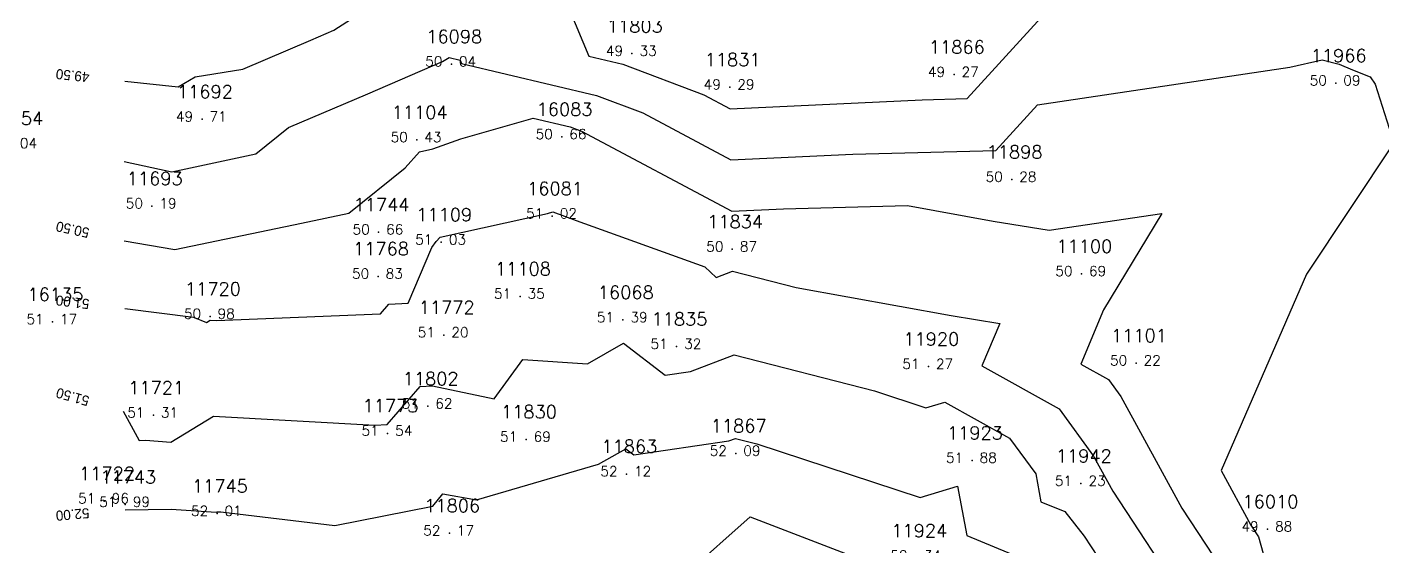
# Model space of a CAD drawing. Header units: millimetres. Extents: x 1412565 to 1412813, y 4931476 to 4931699.
# Drawn here: x 1412627.09 to 1412654.12, y 4931631.06 to 4931641.42 of the extents above; entities that cross this region are included whole.
import ezdxf
from ezdxf.enums import TextEntityAlignment as Align

# ---------------------------------------------------------------- set-up
doc = ezdxf.new("R2010")
doc.units = ezdxf.units.MM
for name, color, linetype in [('CIVIL', 50, 'Continuous'), ('CIVIL-DRAW', 80, 'Continuous'), ('CIVIL-NONAME', 130, 'Continuous'), ('CIVIL-TEXT', 240, 'Continuous'), ('CIVIL-Z', 50, 'Continuous'), ('Tcontours0', 7, 'Continuous'), ('Tcontours1', 7, 'Continuous'), ('Tcontours2', 7, 'Continuous')]:
    doc.layers.add(name, color=color, linetype=linetype)
doc.styles.add('CIVILCADMAIN', font='TXT.SHX')
doc.styles.add('MAVAT_HebTXT', font='hebtxt.shx')
doc.styles.get("Standard").update_dxf_attribs({"font": 'arial.ttf'})

# ---------------------------------------------------------------- blocks, each defined once
blk = doc.blocks.new('CIVIL-ZZ')
at = {"layer": 'CIVIL-DRAW'}
blk.add_point((0, 0), dxfattribs=at)
at = {"layer": 'CIVIL-NONAME'}
blk.add_attdef('NAME', text='', height=1.8, dxfattribs=at).set_placement((0, 2.1), align=Align.CENTER)
at = {"layer": 'CIVIL-TEXT', "flags": 8}
blk.add_attdef('TEXT', text='', height=2, dxfattribs=at).set_placement((0.2, -3.3), align=Align.CENTER)
at = {"layer": 'CIVIL-Z'}
blk.add_attdef('Z1', text='', height=1.6, dxfattribs=at).set_placement((-0.75, -0.225), align=Align.RIGHT)
blk.add_attdef('Z2', (0.75, -0.225), '', height=1.6, dxfattribs=at)

msp = doc.modelspace()

# ---------------------------------------------------------------- linework, layer by layer
at = {"layer": 'Tcontours0', "elevation": 50}
msp.add_lwpolyline([(1412629.027, 4931638.737), (1412629.976, 4931638.535), (1412631.655, 4931638.893), (1412632.304, 4931639.415), (1412633.884, 4931640.09), (1412635.376, 4931640.73), (1412635.505, 4931640.813), (1412635.724, 4931640.761), (1412635.753, 4931640.692), (1412638.445, 4931640.054), (1412639.364, 4931639.707), (1412641.122, 4931638.769), (1412643.553, 4931638.882), (1412646.401, 4931638.959), (1412647.232, 4931639.868), (1412652.266, 4931640.618), (1412652.907, 4931640.766), (1412653.246, 4931640.677), (1412653.51, 4931640.564), (1412653.867, 4931640.428), (1412653.966, 4931640.283), (1412654.338, 4931639.113), (1412652.597, 4931636.49), (1412650.895, 4931632.578), (1412651.489, 4931631.491), (1412651.642, 4931631.258), (1412652.97, 4931626.506)], dxfattribs=at)
at = {"layer": 'Tcontours1'}
for points, elevation in [([(1412629.042, 4931635.806), (1412630.409, 4931635.638), (1412630.672, 4931635.531), (1412630.743, 4931635.574), (1412630.866, 4931635.567), (1412634.135, 4931635.701), (1412634.303, 4931635.893), (1412634.692, 4931635.912), (1412635.161, 4931637.028), (1412635.249, 4931637.146), (1412635.326, 4931637.232), (1412637.468, 4931637.702), (1412637.571, 4931637.738), (1412638.039, 4931637.562), (1412640.605, 4931636.637), (1412640.829, 4931636.43), (1412641.157, 4931636.556), (1412642.421, 4931636.229), (1412645.513, 4931635.667), (1412646.48, 4931635.511), (1412646.125, 4931634.668), (1412647.663, 4931633.808), (1412648.35, 4931632.867), (1412648.734, 4931632.165), (1412650.161, 4931629.99)], 51), ([(1412629.046, 4931631.795), (1412629.965, 4931631.81), (1412630.862, 4931631.748), (1412630.879, 4931631.758), (1412630.952, 4931631.754), (1412633.225, 4931631.485), (1412635.178, 4931631.867), (1412635.377, 4931632.112), (1412636.052, 4931631.992), (1412638.482, 4931632.703), (1412639.028, 4931633.015), (1412639.19, 4931632.891), (1412641.082, 4931633.169), (1412641.215, 4931633.22), (1412641.641, 4931633.11), (1412644.896, 4931632.044), (1412645.64, 4931632.271), (1412645.825, 4931631.286), (1412647.186, 4931630.722)], 52)]:
    msp.add_lwpolyline(points, dxfattribs=dict(at, elevation=elevation))
at = {"layer": 'Tcontours2'}
for points, elevation in [([(1412629.044, 4931640.339), (1412630.106, 4931640.225), (1412630.445, 4931640.429), (1412631.396, 4931640.581), (1412632.749, 4931641.159), (1412633.205, 4931641.355), (1412634.947, 4931642.48)], 49.5), ([(1412637.896, 4931641.777), (1412638.288, 4931640.84), (1412638.971, 4931640.678), (1412640.586, 4931640.068), (1412641.107, 4931639.791), (1412644.935, 4931639.97), (1412645.832, 4931639.994), (1412647.373, 4931641.679)], 49.5), ([(1412629.026, 4931637.157), (1412630.035, 4931636.987), (1412632.561, 4931637.507), (1412633.507, 4931637.709), (1412634.629, 4931638.61), (1412634.917, 4931638.932), (1412635.18, 4931638.99), (1412635.74, 4931639.188), (1412637.182, 4931639.604), (1412637.918, 4931639.43), (1412638.141, 4931639.346), (1412641.138, 4931637.746), (1412642.172, 4931637.795), (1412644.643, 4931637.862), (1412646.351, 4931637.551), (1412647.466, 4931637.371), (1412649.715, 4931637.703), (1412648.551, 4931635.78), (1412648.096, 4931634.701), (1412648.648, 4931634.393), (1412648.895, 4931634.055), (1412650.112, 4931631.828), (1412650.902, 4931630.624)], 50.5), ([(1412629.011, 4931633.762), (1412629.324, 4931633.18), (1412629.454, 4931633.183), (1412629.955, 4931633.148), (1412630.811, 4931633.666), (1412634.027, 4931633.486), (1412634.269, 4931633.496), (1412634.93, 4931634.253), (1412635.171, 4931634.266), (1412636.404, 4931634.007), (1412636.973, 4931634.793), (1412638.262, 4931634.707), (1412638.981, 4931635.117), (1412639.815, 4931634.478), (1412640.316, 4931634.552), (1412641.186, 4931634.888), (1412643.983, 4931634.165), (1412645.008, 4931633.829), (1412645.388, 4931633.945), (1412646.679, 4931633.224), (1412647.199, 4931632.511), (1412647.302, 4931631.958), (1412647.779, 4931631.76), (1412648.165, 4931631.27), (1412649.421, 4931629.356)], 51.5), ([(1412629.046, 4931629.775), (1412632.091, 4931629.511), (1412632.216, 4931629.584), (1412635.039, 4931630.508), (1412635.652, 4931630.722), (1412639.272, 4931630.332), (1412639.91, 4931630.492), (1412640.238, 4931630.528), (1412641.504, 4931631.654), (1412644.441, 4931630.524), (1412645.271, 4931630.232), (1412646.592, 4931629.685), (1412647.377, 4931628.686), (1412648.097, 4931627.857), (1412648.888, 4931624.375), (1412649.919, 4931622.753), (1412651.777, 4931620.471), (1412652.565, 4931619.775), (1412653.187, 4931618.858), (1412654.475, 4931617.106), (1412655.348, 4931614.918), (1412655.362, 4931614.423), (1412655.54, 4931614.057)], 52.5)]:
    msp.add_lwpolyline(points, dxfattribs=dict(at, elevation=elevation))

# ---------------------------------------------------------------- block references
at = {"layer": 'CIVIL'}
ref = msp.add_blockref('CIVIL-ZZ', (1412639.15, 4931640.89, 49.33), dxfattribs=dict(at, xscale=0.2, yscale=0.2))
ref.add_attrib('Z2', '33', (1412639.3, 4931640.845), dxfattribs={"layer": 'CIVIL-Z', "height": 0.2, "style": 'CIVILCADMAIN'})
ref.add_attrib('Z1', '49', (1412638.63, 4931640.845), dxfattribs={"layer": 'CIVIL-Z', "height": 0.2, "style": 'CIVILCADMAIN'})
ref.add_attrib('NAME', '11803', (1412638.65, 4931641.31), dxfattribs={"layer": 'CIVIL-NONAME', "height": 0.26, "style": 'CIVILCADMAIN'})
ref = msp.add_blockref('CIVIL-ZZ', (1412635.55, 4931640.68, 50.04), dxfattribs=dict(at, xscale=0.2, yscale=0.2))
ref.add_attrib('Z2', '04', (1412635.7, 4931640.635), dxfattribs={"layer": 'CIVIL-Z', "height": 0.2, "style": 'CIVILCADMAIN'})
ref.add_attrib('Z1', '50', (1412635.03, 4931640.635), dxfattribs={"layer": 'CIVIL-Z', "height": 0.2, "style": 'CIVILCADMAIN'})
ref.add_attrib('NAME', '16098', (1412635.05, 4931641.1), dxfattribs={"layer": 'CIVIL-NONAME', "height": 0.26, "style": 'CIVILCADMAIN'})
ref = msp.add_blockref('CIVIL-ZZ', (1412645.57, 4931640.47, 49.27), dxfattribs=dict(at, xscale=0.2, yscale=0.2))
ref.add_attrib('Z2', '27', (1412645.72, 4931640.425), dxfattribs={"layer": 'CIVIL-Z', "height": 0.2, "style": 'CIVILCADMAIN'})
ref.add_attrib('Z1', '49', (1412645.05, 4931640.425), dxfattribs={"layer": 'CIVIL-Z', "height": 0.2, "style": 'CIVILCADMAIN'})
ref.add_attrib('NAME', '11866', (1412645.07, 4931640.89), dxfattribs={"layer": 'CIVIL-NONAME', "height": 0.26, "style": 'CIVILCADMAIN'})
ref = msp.add_blockref('CIVIL-ZZ', (1412641.1, 4931640.22, 49.29), dxfattribs=dict(at, xscale=0.2, yscale=0.2))
ref.add_attrib('Z2', '29', (1412641.25, 4931640.175), dxfattribs={"layer": 'CIVIL-Z', "height": 0.2, "style": 'CIVILCADMAIN'})
ref.add_attrib('Z1', '49', (1412640.58, 4931640.175), dxfattribs={"layer": 'CIVIL-Z', "height": 0.2, "style": 'CIVILCADMAIN'})
ref.add_attrib('NAME', '11831', (1412640.6, 4931640.64), dxfattribs={"layer": 'CIVIL-NONAME', "height": 0.26, "style": 'CIVILCADMAIN'})
ref = msp.add_blockref('CIVIL-ZZ', (1412653.18, 4931640.3, 50.09), dxfattribs=dict(at, xscale=0.2, yscale=0.2))
ref.add_attrib('Z2', '09', (1412653.33, 4931640.255), dxfattribs={"layer": 'CIVIL-Z', "height": 0.2, "style": 'CIVILCADMAIN'})
ref.add_attrib('Z1', '50', (1412652.66, 4931640.255), dxfattribs={"layer": 'CIVIL-Z', "height": 0.2, "style": 'CIVILCADMAIN'})
ref.add_attrib('NAME', '11966', (1412652.68, 4931640.72), dxfattribs={"layer": 'CIVIL-NONAME', "height": 0.26, "style": 'CIVILCADMAIN'})
ref = msp.add_blockref('CIVIL-ZZ', (1412630.58, 4931639.58, 49.71), dxfattribs=dict(at, xscale=0.2, yscale=0.2))
ref.add_attrib('Z2', '71', (1412630.73, 4931639.535), dxfattribs={"layer": 'CIVIL-Z', "height": 0.2, "style": 'CIVILCADMAIN'})
ref.add_attrib('Z1', '49', (1412630.06, 4931639.535), dxfattribs={"layer": 'CIVIL-Z', "height": 0.2, "style": 'CIVILCADMAIN'})
ref.add_attrib('NAME', '11692', (1412630.08, 4931640), dxfattribs={"layer": 'CIVIL-NONAME', "height": 0.26, "style": 'CIVILCADMAIN'})
ref = msp.add_blockref('CIVIL-ZZ', (1412626.8, 4931639.05, 50.04), dxfattribs=dict(at, xscale=0.2, yscale=0.2))
ref.add_attrib('Z2', '04', (1412626.95, 4931639.005), dxfattribs={"layer": 'CIVIL-Z', "height": 0.2, "style": 'CIVILCADMAIN'})
ref.add_attrib('Z1', '50', (1412626.28, 4931639.005), dxfattribs={"layer": 'CIVIL-Z', "height": 0.2, "style": 'CIVILCADMAIN'})
ref.add_attrib('NAME', '16154', (1412626.3, 4931639.47), dxfattribs={"layer": 'CIVIL-NONAME', "height": 0.26, "style": 'CIVILCADMAIN'})
ref = msp.add_blockref('CIVIL-ZZ', (1412634.86, 4931639.17, 50.43), dxfattribs=dict(at, xscale=0.2, yscale=0.2))
ref.add_attrib('Z2', '43', (1412635.01, 4931639.125), dxfattribs={"layer": 'CIVIL-Z', "height": 0.2, "style": 'CIVILCADMAIN'})
ref.add_attrib('Z1', '50', (1412634.34, 4931639.125), dxfattribs={"layer": 'CIVIL-Z', "height": 0.2, "style": 'CIVILCADMAIN'})
ref.add_attrib('NAME', '11104', (1412634.36, 4931639.59), dxfattribs={"layer": 'CIVIL-NONAME', "height": 0.26, "style": 'CIVILCADMAIN'})
ref = msp.add_blockref('CIVIL-ZZ', (1412637.75, 4931639.23, 50.66), dxfattribs=dict(at, xscale=0.2, yscale=0.2))
ref.add_attrib('Z2', '66', (1412637.9, 4931639.185), dxfattribs={"layer": 'CIVIL-Z', "height": 0.2, "style": 'CIVILCADMAIN'})
ref.add_attrib('Z1', '50', (1412637.23, 4931639.185), dxfattribs={"layer": 'CIVIL-Z', "height": 0.2, "style": 'CIVILCADMAIN'})
ref.add_attrib('NAME', '16083', (1412637.25, 4931639.65), dxfattribs={"layer": 'CIVIL-NONAME', "height": 0.26, "style": 'CIVILCADMAIN'})
ref = msp.add_blockref('CIVIL-ZZ', (1412646.72, 4931638.38, 50.28), dxfattribs=dict(at, xscale=0.2, yscale=0.2))
ref.add_attrib('Z2', '28', (1412646.87, 4931638.335), dxfattribs={"layer": 'CIVIL-Z', "height": 0.2, "style": 'CIVILCADMAIN'})
ref.add_attrib('Z1', '50', (1412646.2, 4931638.335), dxfattribs={"layer": 'CIVIL-Z', "height": 0.2, "style": 'CIVILCADMAIN'})
ref.add_attrib('NAME', '11898', (1412646.22, 4931638.8), dxfattribs={"layer": 'CIVIL-NONAME', "height": 0.26, "style": 'CIVILCADMAIN'})
ref = msp.add_blockref('CIVIL-ZZ', (1412629.58, 4931637.85, 50.19), dxfattribs=dict(at, xscale=0.2, yscale=0.2))
ref.add_attrib('Z2', '19', (1412629.73, 4931637.805), dxfattribs={"layer": 'CIVIL-Z', "height": 0.2, "style": 'CIVILCADMAIN'})
ref.add_attrib('Z1', '50', (1412629.06, 4931637.805), dxfattribs={"layer": 'CIVIL-Z', "height": 0.2, "style": 'CIVILCADMAIN'})
ref.add_attrib('NAME', '11693', (1412629.08, 4931638.27), dxfattribs={"layer": 'CIVIL-NONAME', "height": 0.26, "style": 'CIVILCADMAIN'})
ref = msp.add_blockref('CIVIL-ZZ', (1412637.56, 4931637.65, 51.02), dxfattribs=dict(at, xscale=0.2, yscale=0.2))
ref.add_attrib('Z2', '02', (1412637.71, 4931637.605), dxfattribs={"layer": 'CIVIL-Z', "height": 0.2, "style": 'CIVILCADMAIN'})
ref.add_attrib('Z1', '51', (1412637.04, 4931637.605), dxfattribs={"layer": 'CIVIL-Z', "height": 0.2, "style": 'CIVILCADMAIN'})
ref.add_attrib('NAME', '16081', (1412637.06, 4931638.07), dxfattribs={"layer": 'CIVIL-NONAME', "height": 0.26, "style": 'CIVILCADMAIN'})
ref = msp.add_blockref('CIVIL-ZZ', (1412634.1, 4931637.33, 50.66), dxfattribs=dict(at, xscale=0.2, yscale=0.2))
ref.add_attrib('Z2', '66', (1412634.25, 4931637.285), dxfattribs={"layer": 'CIVIL-Z', "height": 0.2, "style": 'CIVILCADMAIN'})
ref.add_attrib('Z1', '50', (1412633.58, 4931637.285), dxfattribs={"layer": 'CIVIL-Z', "height": 0.2, "style": 'CIVILCADMAIN'})
ref.add_attrib('NAME', '11744', (1412633.6, 4931637.75), dxfattribs={"layer": 'CIVIL-NONAME', "height": 0.26, "style": 'CIVILCADMAIN'})
ref = msp.add_blockref('CIVIL-ZZ', (1412635.35, 4931637.13, 51.03), dxfattribs=dict(at, xscale=0.2, yscale=0.2))
ref.add_attrib('Z2', '03', (1412635.5, 4931637.085), dxfattribs={"layer": 'CIVIL-Z', "height": 0.2, "style": 'CIVILCADMAIN'})
ref.add_attrib('Z1', '51', (1412634.83, 4931637.085), dxfattribs={"layer": 'CIVIL-Z', "height": 0.2, "style": 'CIVILCADMAIN'})
ref.add_attrib('NAME', '11109', (1412634.85, 4931637.55), dxfattribs={"layer": 'CIVIL-NONAME', "height": 0.26, "style": 'CIVILCADMAIN'})
ref = msp.add_blockref('CIVIL-ZZ', (1412641.15, 4931636.99, 50.87), dxfattribs=dict(at, xscale=0.2, yscale=0.2))
ref.add_attrib('Z2', '87', (1412641.3, 4931636.945), dxfattribs={"layer": 'CIVIL-Z', "height": 0.2, "style": 'CIVILCADMAIN'})
ref.add_attrib('Z1', '50', (1412640.63, 4931636.945), dxfattribs={"layer": 'CIVIL-Z', "height": 0.2, "style": 'CIVILCADMAIN'})
ref.add_attrib('NAME', '11834', (1412640.65, 4931637.41), dxfattribs={"layer": 'CIVIL-NONAME', "height": 0.26, "style": 'CIVILCADMAIN'})
ref = msp.add_blockref('CIVIL-ZZ', (1412634.09, 4931636.45, 50.83), dxfattribs=dict(at, xscale=0.2, yscale=0.2))
ref.add_attrib('Z2', '83', (1412634.24, 4931636.405), dxfattribs={"layer": 'CIVIL-Z', "height": 0.2, "style": 'CIVILCADMAIN'})
ref.add_attrib('Z1', '50', (1412633.57, 4931636.405), dxfattribs={"layer": 'CIVIL-Z', "height": 0.2, "style": 'CIVILCADMAIN'})
ref.add_attrib('NAME', '11768', (1412633.59, 4931636.87), dxfattribs={"layer": 'CIVIL-NONAME', "height": 0.26, "style": 'CIVILCADMAIN'})
ref = msp.add_blockref('CIVIL-ZZ', (1412648.11, 4931636.5, 50.69), dxfattribs=dict(at, xscale=0.2, yscale=0.2))
ref.add_attrib('Z2', '69', (1412648.26, 4931636.455), dxfattribs={"layer": 'CIVIL-Z', "height": 0.2, "style": 'CIVILCADMAIN'})
ref.add_attrib('Z1', '50', (1412647.59, 4931636.455), dxfattribs={"layer": 'CIVIL-Z', "height": 0.2, "style": 'CIVILCADMAIN'})
ref.add_attrib('NAME', '11100', (1412647.61, 4931636.92), dxfattribs={"layer": 'CIVIL-NONAME', "height": 0.26, "style": 'CIVILCADMAIN'})
ref = msp.add_blockref('CIVIL-ZZ', (1412636.92, 4931636.05, 51.35), dxfattribs=dict(at, xscale=0.2, yscale=0.2))
ref.add_attrib('Z2', '35', (1412637.07, 4931636.005), dxfattribs={"layer": 'CIVIL-Z', "height": 0.2, "style": 'CIVILCADMAIN'})
ref.add_attrib('Z1', '51', (1412636.4, 4931636.005), dxfattribs={"layer": 'CIVIL-Z', "height": 0.2, "style": 'CIVILCADMAIN'})
ref.add_attrib('NAME', '11108', (1412636.42, 4931636.47), dxfattribs={"layer": 'CIVIL-NONAME', "height": 0.26, "style": 'CIVILCADMAIN'})
ref = msp.add_blockref('CIVIL-ZZ', (1412627.6, 4931635.54, 51.17), dxfattribs=dict(at, xscale=0.2, yscale=0.2))
ref.add_attrib('Z2', '17', (1412627.75, 4931635.495), dxfattribs={"layer": 'CIVIL-Z', "height": 0.2, "style": 'CIVILCADMAIN'})
ref.add_attrib('Z1', '51', (1412627.08, 4931635.495), dxfattribs={"layer": 'CIVIL-Z', "height": 0.2, "style": 'CIVILCADMAIN'})
ref.add_attrib('NAME', '16135', (1412627.1, 4931635.96), dxfattribs={"layer": 'CIVIL-NONAME', "height": 0.26, "style": 'CIVILCADMAIN'})
ref = msp.add_blockref('CIVIL-ZZ', (1412630.74, 4931635.65, 50.98), dxfattribs=dict(at, xscale=0.2, yscale=0.2))
ref.add_attrib('Z2', '98', (1412630.89, 4931635.605), dxfattribs={"layer": 'CIVIL-Z', "height": 0.2, "style": 'CIVILCADMAIN'})
ref.add_attrib('Z1', '50', (1412630.22, 4931635.605), dxfattribs={"layer": 'CIVIL-Z', "height": 0.2, "style": 'CIVILCADMAIN'})
ref.add_attrib('NAME', '11720', (1412630.24, 4931636.07), dxfattribs={"layer": 'CIVIL-NONAME', "height": 0.26, "style": 'CIVILCADMAIN'})
ref = msp.add_blockref('CIVIL-ZZ', (1412638.97, 4931635.58, 51.39), dxfattribs=dict(at, xscale=0.2, yscale=0.2))
ref.add_attrib('Z2', '39', (1412639.12, 4931635.535), dxfattribs={"layer": 'CIVIL-Z', "height": 0.2, "style": 'CIVILCADMAIN'})
ref.add_attrib('Z1', '51', (1412638.45, 4931635.535), dxfattribs={"layer": 'CIVIL-Z', "height": 0.2, "style": 'CIVILCADMAIN'})
ref.add_attrib('NAME', '16068', (1412638.47, 4931636), dxfattribs={"layer": 'CIVIL-NONAME', "height": 0.26, "style": 'CIVILCADMAIN'})
ref = msp.add_blockref('CIVIL-ZZ', (1412635.4, 4931635.28, 51.2), dxfattribs=dict(at, xscale=0.2, yscale=0.2))
ref.add_attrib('Z2', '20', (1412635.55, 4931635.235), dxfattribs={"layer": 'CIVIL-Z', "height": 0.2, "style": 'CIVILCADMAIN'})
ref.add_attrib('Z1', '51', (1412634.88, 4931635.235), dxfattribs={"layer": 'CIVIL-Z', "height": 0.2, "style": 'CIVILCADMAIN'})
ref.add_attrib('NAME', '11772', (1412634.9, 4931635.7), dxfattribs={"layer": 'CIVIL-NONAME', "height": 0.26, "style": 'CIVILCADMAIN'})
ref = msp.add_blockref('CIVIL-ZZ', (1412640.04, 4931635.05, 51.32), dxfattribs=dict(at, xscale=0.2, yscale=0.2))
ref.add_attrib('Z2', '32', (1412640.19, 4931635.005), dxfattribs={"layer": 'CIVIL-Z', "height": 0.2, "style": 'CIVILCADMAIN'})
ref.add_attrib('Z1', '51', (1412639.52, 4931635.005), dxfattribs={"layer": 'CIVIL-Z', "height": 0.2, "style": 'CIVILCADMAIN'})
ref.add_attrib('NAME', '11835', (1412639.54, 4931635.47), dxfattribs={"layer": 'CIVIL-NONAME', "height": 0.26, "style": 'CIVILCADMAIN'})
ref = msp.add_blockref('CIVIL-ZZ', (1412649.2, 4931634.72, 50.22), dxfattribs=dict(at, xscale=0.2, yscale=0.2))
ref.add_attrib('Z2', '22', (1412649.35, 4931634.675), dxfattribs={"layer": 'CIVIL-Z', "height": 0.2, "style": 'CIVILCADMAIN'})
ref.add_attrib('Z1', '50', (1412648.68, 4931634.675), dxfattribs={"layer": 'CIVIL-Z', "height": 0.2, "style": 'CIVILCADMAIN'})
ref.add_attrib('NAME', '11101', (1412648.7, 4931635.14), dxfattribs={"layer": 'CIVIL-NONAME', "height": 0.26, "style": 'CIVILCADMAIN'})
ref = msp.add_blockref('CIVIL-ZZ', (1412645.06, 4931634.65, 51.27), dxfattribs=dict(at, xscale=0.2, yscale=0.2))
ref.add_attrib('Z2', '27', (1412645.21, 4931634.605), dxfattribs={"layer": 'CIVIL-Z', "height": 0.2, "style": 'CIVILCADMAIN'})
ref.add_attrib('Z1', '51', (1412644.54, 4931634.605), dxfattribs={"layer": 'CIVIL-Z', "height": 0.2, "style": 'CIVILCADMAIN'})
ref.add_attrib('NAME', '11920', (1412644.56, 4931635.07), dxfattribs={"layer": 'CIVIL-NONAME', "height": 0.26, "style": 'CIVILCADMAIN'})
ref = msp.add_blockref('CIVIL-ZZ', (1412635.08, 4931633.86, 51.62), dxfattribs=dict(at, xscale=0.2, yscale=0.2))
ref.add_attrib('Z2', '62', (1412635.23, 4931633.815), dxfattribs={"layer": 'CIVIL-Z', "height": 0.2, "style": 'CIVILCADMAIN'})
ref.add_attrib('Z1', '51', (1412634.56, 4931633.815), dxfattribs={"layer": 'CIVIL-Z', "height": 0.2, "style": 'CIVILCADMAIN'})
ref.add_attrib('NAME', '11802', (1412634.58, 4931634.28), dxfattribs={"layer": 'CIVIL-NONAME', "height": 0.26, "style": 'CIVILCADMAIN'})
ref = msp.add_blockref('CIVIL-ZZ', (1412629.61, 4931633.68, 51.31), dxfattribs=dict(at, xscale=0.2, yscale=0.2))
ref.add_attrib('Z2', '31', (1412629.76, 4931633.635), dxfattribs={"layer": 'CIVIL-Z', "height": 0.2, "style": 'CIVILCADMAIN'})
ref.add_attrib('Z1', '51', (1412629.09, 4931633.635), dxfattribs={"layer": 'CIVIL-Z', "height": 0.2, "style": 'CIVILCADMAIN'})
ref.add_attrib('NAME', '11721', (1412629.11, 4931634.1), dxfattribs={"layer": 'CIVIL-NONAME', "height": 0.26, "style": 'CIVILCADMAIN'})
ref = msp.add_blockref('CIVIL-ZZ', (1412634.28, 4931633.32, 51.54), dxfattribs=dict(at, xscale=0.2, yscale=0.2))
ref.add_attrib('Z2', '54', (1412634.43, 4931633.275), dxfattribs={"layer": 'CIVIL-Z', "height": 0.2, "style": 'CIVILCADMAIN'})
ref.add_attrib('Z1', '51', (1412633.76, 4931633.275), dxfattribs={"layer": 'CIVIL-Z', "height": 0.2, "style": 'CIVILCADMAIN'})
ref.add_attrib('NAME', '11773', (1412633.78, 4931633.74), dxfattribs={"layer": 'CIVIL-NONAME', "height": 0.26, "style": 'CIVILCADMAIN'})
ref = msp.add_blockref('CIVIL-ZZ', (1412637.04, 4931633.2, 51.69), dxfattribs=dict(at, xscale=0.2, yscale=0.2))
ref.add_attrib('Z2', '69', (1412637.19, 4931633.155), dxfattribs={"layer": 'CIVIL-Z', "height": 0.2, "style": 'CIVILCADMAIN'})
ref.add_attrib('Z1', '51', (1412636.52, 4931633.155), dxfattribs={"layer": 'CIVIL-Z', "height": 0.2, "style": 'CIVILCADMAIN'})
ref.add_attrib('NAME', '11830', (1412636.54, 4931633.62), dxfattribs={"layer": 'CIVIL-NONAME', "height": 0.26, "style": 'CIVILCADMAIN'})
ref = msp.add_blockref('CIVIL-ZZ', (1412641.22, 4931632.92, 52.09), dxfattribs=dict(at, xscale=0.2, yscale=0.2))
ref.add_attrib('Z2', '09', (1412641.37, 4931632.875), dxfattribs={"layer": 'CIVIL-Z', "height": 0.2, "style": 'CIVILCADMAIN'})
ref.add_attrib('Z1', '52', (1412640.7, 4931632.875), dxfattribs={"layer": 'CIVIL-Z', "height": 0.2, "style": 'CIVILCADMAIN'})
ref.add_attrib('NAME', '11867', (1412640.72, 4931633.34), dxfattribs={"layer": 'CIVIL-NONAME', "height": 0.26, "style": 'CIVILCADMAIN'})
ref = msp.add_blockref('CIVIL-ZZ', (1412645.93, 4931632.78, 51.88), dxfattribs=dict(at, xscale=0.2, yscale=0.2))
ref.add_attrib('Z2', '88', (1412646.08, 4931632.735), dxfattribs={"layer": 'CIVIL-Z', "height": 0.2, "style": 'CIVILCADMAIN'})
ref.add_attrib('Z1', '51', (1412645.41, 4931632.735), dxfattribs={"layer": 'CIVIL-Z', "height": 0.2, "style": 'CIVILCADMAIN'})
ref.add_attrib('NAME', '11923', (1412645.43, 4931633.2), dxfattribs={"layer": 'CIVIL-NONAME', "height": 0.26, "style": 'CIVILCADMAIN'})
ref = msp.add_blockref('CIVIL-ZZ', (1412639.04, 4931632.51, 52.12), dxfattribs=dict(at, xscale=0.2, yscale=0.2))
ref.add_attrib('Z2', '12', (1412639.19, 4931632.465), dxfattribs={"layer": 'CIVIL-Z', "height": 0.2, "style": 'CIVILCADMAIN'})
ref.add_attrib('Z1', '52', (1412638.52, 4931632.465), dxfattribs={"layer": 'CIVIL-Z', "height": 0.2, "style": 'CIVILCADMAIN'})
ref.add_attrib('NAME', '11863', (1412638.54, 4931632.93), dxfattribs={"layer": 'CIVIL-NONAME', "height": 0.26, "style": 'CIVILCADMAIN'})
ref = msp.add_blockref('CIVIL-ZZ', (1412648.1, 4931632.32, 51.23), dxfattribs=dict(at, xscale=0.2, yscale=0.2))
ref.add_attrib('Z2', '23', (1412648.25, 4931632.275), dxfattribs={"layer": 'CIVIL-Z', "height": 0.2, "style": 'CIVILCADMAIN'})
ref.add_attrib('Z1', '51', (1412647.58, 4931632.275), dxfattribs={"layer": 'CIVIL-Z', "height": 0.2, "style": 'CIVILCADMAIN'})
ref.add_attrib('NAME', '11942', (1412647.6, 4931632.74), dxfattribs={"layer": 'CIVIL-NONAME', "height": 0.26, "style": 'CIVILCADMAIN'})
ref = msp.add_blockref('CIVIL-ZZ', (1412628.63, 4931631.97, 51.96), dxfattribs=dict(at, xscale=0.2, yscale=0.2))
ref.add_attrib('Z2', '96', (1412628.78, 4931631.925), dxfattribs={"layer": 'CIVIL-Z', "height": 0.2, "style": 'CIVILCADMAIN'})
ref.add_attrib('Z1', '51', (1412628.11, 4931631.925), dxfattribs={"layer": 'CIVIL-Z', "height": 0.2, "style": 'CIVILCADMAIN'})
ref.add_attrib('NAME', '11722', (1412628.13, 4931632.39), dxfattribs={"layer": 'CIVIL-NONAME', "height": 0.26, "style": 'CIVILCADMAIN'})
ref = msp.add_blockref('CIVIL-ZZ', (1412629.05, 4931631.9, 51.99), dxfattribs=dict(at, xscale=0.2, yscale=0.2))
ref.add_attrib('Z2', '99', (1412629.2, 4931631.855), dxfattribs={"layer": 'CIVIL-Z', "height": 0.2, "style": 'CIVILCADMAIN'})
ref.add_attrib('Z1', '51', (1412628.53, 4931631.855), dxfattribs={"layer": 'CIVIL-Z', "height": 0.2, "style": 'CIVILCADMAIN'})
ref.add_attrib('NAME', '11743', (1412628.55, 4931632.32), dxfattribs={"layer": 'CIVIL-NONAME', "height": 0.26, "style": 'CIVILCADMAIN'})
ref = msp.add_blockref('CIVIL-ZZ', (1412630.88, 4931631.72, 52.01), dxfattribs=dict(at, xscale=0.2, yscale=0.2))
ref.add_attrib('Z2', '01', (1412631.03, 4931631.675), dxfattribs={"layer": 'CIVIL-Z', "height": 0.2, "style": 'CIVILCADMAIN'})
ref.add_attrib('Z1', '52', (1412630.36, 4931631.675), dxfattribs={"layer": 'CIVIL-Z', "height": 0.2, "style": 'CIVILCADMAIN'})
ref.add_attrib('NAME', '11745', (1412630.38, 4931632.14), dxfattribs={"layer": 'CIVIL-NONAME', "height": 0.26, "style": 'CIVILCADMAIN'})
ref = msp.add_blockref('CIVIL-ZZ', (1412635.51, 4931631.33, 52.17), dxfattribs=dict(at, xscale=0.2, yscale=0.2))
ref.add_attrib('Z2', '17', (1412635.66, 4931631.285), dxfattribs={"layer": 'CIVIL-Z', "height": 0.2, "style": 'CIVILCADMAIN'})
ref.add_attrib('Z1', '52', (1412634.99, 4931631.285), dxfattribs={"layer": 'CIVIL-Z', "height": 0.2, "style": 'CIVILCADMAIN'})
ref.add_attrib('NAME', '11806', (1412635.01, 4931631.75), dxfattribs={"layer": 'CIVIL-NONAME', "height": 0.26, "style": 'CIVILCADMAIN'})
ref = msp.add_blockref('CIVIL-ZZ', (1412651.82, 4931631.41, 49.88), dxfattribs=dict(at, xscale=0.2, yscale=0.2))
ref.add_attrib('Z2', '88', (1412651.97, 4931631.365), dxfattribs={"layer": 'CIVIL-Z', "height": 0.2, "style": 'CIVILCADMAIN'})
ref.add_attrib('Z1', '49', (1412651.3, 4931631.365), dxfattribs={"layer": 'CIVIL-Z', "height": 0.2, "style": 'CIVILCADMAIN'})
ref.add_attrib('NAME', '16010', (1412651.32, 4931631.83), dxfattribs={"layer": 'CIVIL-NONAME', "height": 0.26, "style": 'CIVILCADMAIN'})
ref = msp.add_blockref('CIVIL-ZZ', (1412644.82, 4931630.83, 52.34), dxfattribs=dict(at, xscale=0.2, yscale=0.2))
ref.add_attrib('Z2', '34', (1412644.97, 4931630.785), dxfattribs={"layer": 'CIVIL-Z', "height": 0.2, "style": 'CIVILCADMAIN'})
ref.add_attrib('Z1', '52', (1412644.3, 4931630.785), dxfattribs={"layer": 'CIVIL-Z', "height": 0.2, "style": 'CIVILCADMAIN'})
ref.add_attrib('NAME', '11924', (1412644.32, 4931631.25), dxfattribs={"layer": 'CIVIL-NONAME', "height": 0.26, "style": 'CIVILCADMAIN'})

# ---------------------------------------------------------------- texts
at = {"layer": 'Tcontours1', "style": 'MAVAT_HebTXT'}
for s, rotation, p in [('51.00', 173.0114, (1412628, 4931635.934, 51)), ('52.00', 184.9365, (1412628, 4931631.704, 52))]:
    msp.add_text(s, height=0.2, rotation=rotation, dxfattribs=at).set_placement(p, align=Align.MIDDLE_CENTER)
at = {"layer": 'Tcontours2', "style": 'MAVAT_HebTXT'}
for s, rotation, p in [('49.50', 173.8916, (1412628, 4931640.451, 49.5)), ('50.50', 167.6988, (1412628, 4931637.381, 50.5)), ('51.50', 164.3103, (1412628, 4931634.046, 51.5))]:
    msp.add_text(s, height=0.2, rotation=rotation, dxfattribs=at).set_placement(p, align=Align.MIDDLE_CENTER)

doc.saveas('drawing.dxf')
